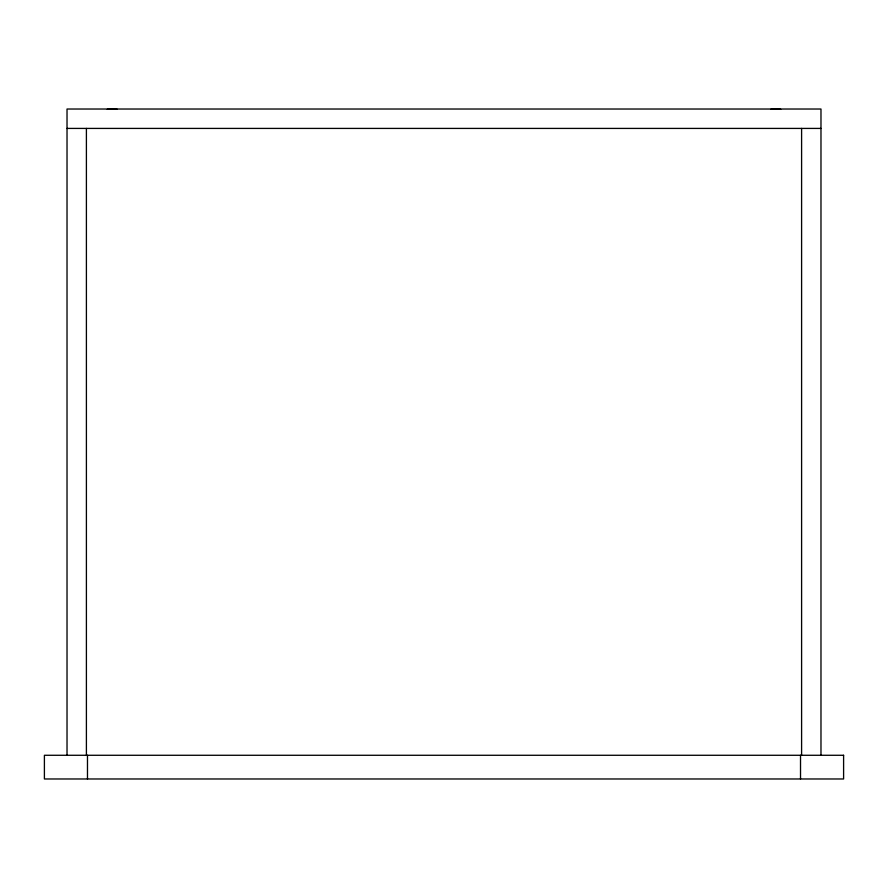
<?xml version="1.0" encoding="UTF-8"?>
<svg xmlns="http://www.w3.org/2000/svg" width="888" height="888" viewBox="0 0 888 888"><rect width="100%" height="100%" fill="white"/><g stroke="black" fill="none" stroke-linecap="round" stroke-linejoin="round"><path stroke-width="1.33" d="M67.022 128.416L820.978 128.416M820.978 755.277L820.978 109.024L67.022 109.024L67.022 755.277M801.598 128.416L801.598 755.277M800.521 755.277L800.521 778.976M87.479 755.277L87.479 778.976M86.402 128.416L86.402 755.277M107.259 109.313A43.079 43.079 0 0 1 117.249 109.313M770.751 109.313A43.079 43.079 0 0 1 780.741 109.313M843.6 755.277L44.4 755.277L44.4 778.976L843.6 778.976L843.6 755.277"/></g></svg>
